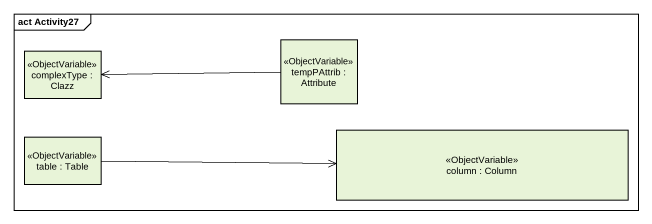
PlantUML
@startuml
mainframe act Activity27
hide empty description
state "tempPAttrib : Attribute" as tempPAttrib <<ObjectVariable>>
state "complexType : Clazz" as complexType <<ObjectVariable>>
state "table : Table" as table <<ObjectVariable>>
state "column : Column" as column <<ObjectVariable>>
tempPAttrib -left-> complexType
table -right-> column
@enduml
